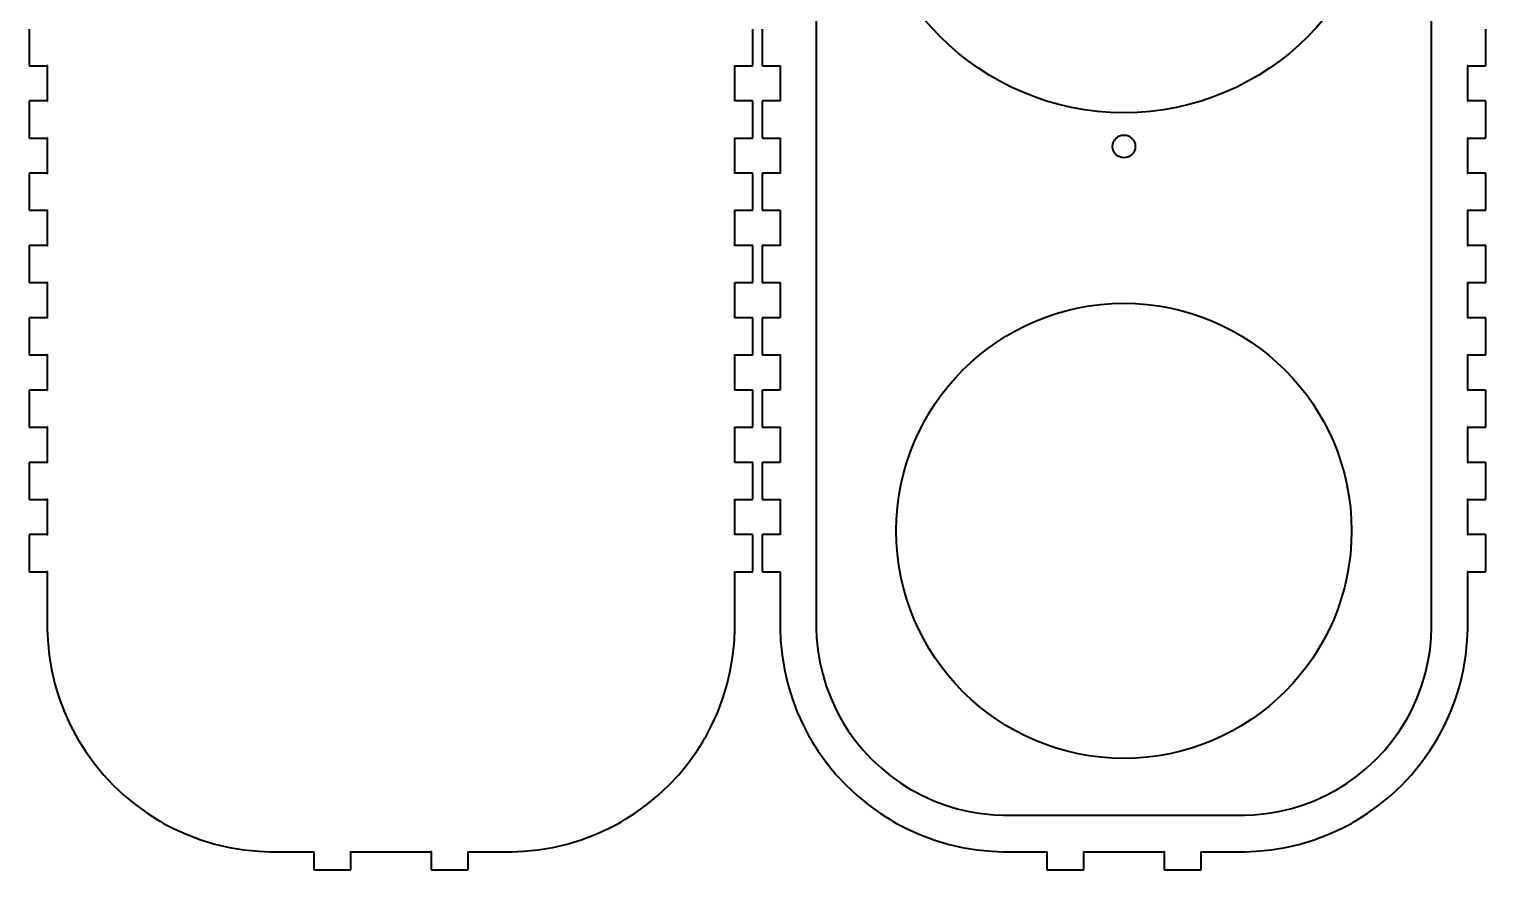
# Model space of a CAD drawing. Header units: millimetres. Extents: x -397 to 397, y -180 to 192.
# Drawn here: x -397 to -74.6, y -180.1 to 6 of the extents above; entities that cross this region are included whole.
import ezdxf

# ---------------------------------------------------------------- set-up
doc = ezdxf.new("R2010")
doc.units = ezdxf.units.MM
doc.layers.add('ModelSketch_Visible', color=7, linetype='Continuous', lineweight=40)

msp = doc.modelspace()

# ---------------------------------------------------------------- linework, layer by layer
at = {"layer": 'ModelSketch_Visible'}
for p, q in [((-222.7992, 66.0998), (-222.7992, -125.9005)), ((-86.6002, -125.9005), (-86.6002, 66.0998)), ((-396.9988, 5.9998), (-396.9988, -1.9992)), ((-236.7992, -1.9992), (-236.7992, 5.9998)), ((-234.7992, 5.9998), (-234.7992, -1.9992)), ((-74.6002, -1.9992), (-74.6002, 5.9998)), ((-396.9988, -1.9992), (-396.9988, -2.0162)), ((-396.9988, -2.0162), (-396.9698, -2.0702)), ((-396.9698, -2.0702), (-396.9175, -2.1002)), ((-396.9175, -2.1002), (-396.8996, -2.1002)), ((-396.8996, -2.1002), (-392.9997, -2.1002)), ((-392.9859, -2.0572), (-392.9997, -2.0892)), ((-392.9997, -2.0892), (-392.9997, -2.1002)), ((-392.9997, -2.1002), (-392.9901, -2.1002)), ((-392.9997, -2.1002), (-392.9997, -9.9002)), ((-392.9901, -2.1002), (-392.9584, -2.0852)), ((-392.9625, -2.0622), (-392.9859, -2.0572)), ((-392.9584, -2.0852), (-392.9625, -2.0622)), ((-240.8362, -2.0622), (-240.8422, -2.0852)), ((-240.8422, -2.0852), (-240.8102, -2.1002)), ((-240.8152, -2.0572), (-240.8362, -2.0622)), ((-240.7992, -2.0892), (-240.8152, -2.0572)), ((-240.8102, -2.1002), (-240.7992, -2.1002)), ((-240.7992, -2.1002), (-240.7992, -2.0892)), ((-240.7992, -2.1002), (-236.8992, -2.1002)), ((-240.7992, -9.9002), (-240.7992, -2.1002)), ((-236.8992, -2.1002), (-236.8832, -2.1002)), ((-236.8832, -2.1002), (-236.8292, -2.0702)), ((-236.8292, -2.0702), (-236.7992, -2.0162)), ((-236.7992, -2.0162), (-236.7992, -1.9992)), ((-234.7992, -1.9992), (-234.7992, -2.0162)), ((-234.7992, -2.0162), (-234.7702, -2.0702)), ((-234.7702, -2.0702), (-234.7172, -2.1002)), ((-234.7172, -2.1002), (-234.6992, -2.1002)), ((-234.6992, -2.1002), (-230.7992, -2.1002)), ((-230.7852, -2.0572), (-230.7992, -2.0892)), ((-230.7992, -2.0892), (-230.7992, -2.1002)), ((-230.7992, -2.1002), (-230.7892, -2.1002)), ((-230.7992, -2.1002), (-230.7992, -9.9002)), ((-230.7892, -2.1002), (-230.7582, -2.0852)), ((-230.7622, -2.0622), (-230.7852, -2.0572)), ((-230.7582, -2.0852), (-230.7622, -2.0622)), ((-78.6372, -2.0622), (-78.6422, -2.0852)), ((-78.6422, -2.0852), (-78.6102, -2.1002)), ((-78.6142, -2.0572), (-78.6372, -2.0622)), ((-78.5992, -2.0892), (-78.6142, -2.0572)), ((-78.6102, -2.1002), (-78.5992, -2.1002)), ((-78.5992, -2.1002), (-78.5992, -2.0892)), ((-78.5992, -2.1002), (-74.6992, -2.1002)), ((-78.5992, -9.9002), (-78.5992, -2.1002)), ((-74.6992, -2.1002), (-74.6822, -2.1002)), ((-74.6822, -2.1002), (-74.6292, -2.0702)), ((-74.6292, -2.0702), (-74.6002, -2.0162)), ((-74.6002, -2.0162), (-74.6002, -1.9992)), ((-396.9698, -9.9292), (-396.9988, -9.9822)), ((-396.9988, -9.9822), (-396.9988, -10.0002)), ((-396.9988, -10.0002), (-396.9988, -18.0002)), ((-396.9175, -9.9002), (-396.9698, -9.9292)), ((-396.8996, -9.9002), (-396.9175, -9.9002)), ((-392.9997, -9.9002), (-396.8996, -9.9002)), ((-392.9997, -9.9002), (-392.9997, -9.9092)), ((-392.9901, -9.9002), (-392.9997, -9.9002)), ((-392.9997, -9.9092), (-392.9859, -9.9412)), ((-392.9584, -9.9132), (-392.9901, -9.9002)), ((-392.9859, -9.9412), (-392.9625, -9.9372)), ((-392.9625, -9.9372), (-392.9584, -9.9132)), ((-240.8102, -9.9002), (-240.8422, -9.9132)), ((-240.8422, -9.9132), (-240.8362, -9.9372)), ((-240.8362, -9.9372), (-240.8152, -9.9412)), ((-240.8152, -9.9412), (-240.7992, -9.9092)), ((-240.7992, -9.9002), (-240.8102, -9.9002)), ((-240.7992, -9.9092), (-240.7992, -9.9002)), ((-236.8992, -9.9002), (-240.7992, -9.9002)), ((-236.8832, -9.9002), (-236.8992, -9.9002)), ((-236.8292, -9.9292), (-236.8832, -9.9002)), ((-236.7992, -9.9822), (-236.8292, -9.9292)), ((-236.7992, -10.0002), (-236.7992, -9.9822)), ((-236.7992, -18.0002), (-236.7992, -10.0002)), ((-234.7702, -9.9292), (-234.7992, -9.9822)), ((-234.7992, -9.9822), (-234.7992, -10.0002)), ((-234.7992, -10.0002), (-234.7992, -18.0002)), ((-234.7172, -9.9002), (-234.7702, -9.9292)), ((-234.6992, -9.9002), (-234.7172, -9.9002)), ((-230.7992, -9.9002), (-234.6992, -9.9002)), ((-230.7992, -9.9002), (-230.7992, -9.9092)), ((-230.7892, -9.9002), (-230.7992, -9.9002)), ((-230.7992, -9.9092), (-230.7852, -9.9412)), ((-230.7582, -9.9132), (-230.7892, -9.9002)), ((-230.7852, -9.9412), (-230.7622, -9.9372)), ((-230.7622, -9.9372), (-230.7582, -9.9132)), ((-78.6102, -9.9002), (-78.6422, -9.9132)), ((-78.6422, -9.9132), (-78.6372, -9.9372)), ((-78.6372, -9.9372), (-78.6142, -9.9412)), ((-78.6142, -9.9412), (-78.5992, -9.9092)), ((-78.5992, -9.9002), (-78.6102, -9.9002)), ((-78.5992, -9.9092), (-78.5992, -9.9002)), ((-74.6992, -9.9002), (-78.5992, -9.9002)), ((-74.6822, -9.9002), (-74.6992, -9.9002)), ((-74.6292, -9.9292), (-74.6822, -9.9002)), ((-74.6002, -9.9822), (-74.6292, -9.9292)), ((-74.6002, -10.0002), (-74.6002, -9.9822)), ((-74.6002, -18.0002), (-74.6002, -10.0002)), ((-396.9988, -18.0002), (-396.9988, -18.0162)), ((-396.9988, -18.0162), (-396.9698, -18.0702)), ((-396.9698, -18.0702), (-396.9175, -18.1002)), ((-396.9175, -18.1002), (-396.8996, -18.1002)), ((-396.8996, -18.1002), (-392.9997, -18.1002)), ((-392.9859, -18.0582), (-392.9997, -18.0892)), ((-392.9997, -18.0892), (-392.9997, -18.1002)), ((-392.9997, -18.1002), (-392.9901, -18.1002)), ((-392.9997, -18.1002), (-392.9997, -25.9002)), ((-392.9901, -18.1002), (-392.9584, -18.0852)), ((-392.9625, -18.0622), (-392.9859, -18.0582)), ((-392.9584, -18.0852), (-392.9625, -18.0622)), ((-240.8362, -18.0622), (-240.8422, -18.0852)), ((-240.8422, -18.0852), (-240.8102, -18.1002)), ((-240.8152, -18.0582), (-240.8362, -18.0622)), ((-240.7992, -18.0892), (-240.8152, -18.0582)), ((-240.8102, -18.1002), (-240.7992, -18.1002)), ((-240.7992, -18.1002), (-240.7992, -18.0892)), ((-240.7992, -18.1002), (-236.8992, -18.1002)), ((-240.7992, -25.9002), (-240.7992, -18.1002)), ((-236.8992, -18.1002), (-236.8832, -18.1002)), ((-236.8832, -18.1002), (-236.8292, -18.0702)), ((-236.8292, -18.0702), (-236.7992, -18.0162)), ((-236.7992, -18.0162), (-236.7992, -18.0002)), ((-234.7992, -18.0002), (-234.7992, -18.0162)), ((-234.7992, -18.0162), (-234.7702, -18.0702)), ((-234.7702, -18.0702), (-234.7172, -18.1002)), ((-234.7172, -18.1002), (-234.6992, -18.1002)), ((-234.6992, -18.1002), (-230.7992, -18.1002)), ((-230.7852, -18.0582), (-230.7992, -18.0892)), ((-230.7992, -18.0892), (-230.7992, -18.1002)), ((-230.7992, -18.1002), (-230.7992, -25.9002)), ((-230.7992, -18.1002), (-230.7892, -18.1002)), ((-230.7892, -18.1002), (-230.7582, -18.0852)), ((-230.7622, -18.0622), (-230.7852, -18.0582)), ((-230.7582, -18.0852), (-230.7622, -18.0622)), ((-78.6372, -18.0622), (-78.6422, -18.0852)), ((-78.6422, -18.0852), (-78.6102, -18.1002)), ((-78.6142, -18.0582), (-78.6372, -18.0622)), ((-78.5992, -18.0892), (-78.6142, -18.0582)), ((-78.6102, -18.1002), (-78.5992, -18.1002)), ((-78.5992, -18.1002), (-78.5992, -18.0892)), ((-78.5992, -25.9002), (-78.5992, -18.1002)), ((-78.5992, -18.1002), (-74.6992, -18.1002)), ((-74.6992, -18.1002), (-74.6822, -18.1002)), ((-74.6822, -18.1002), (-74.6292, -18.0702)), ((-74.6292, -18.0702), (-74.6002, -18.0162)), ((-74.6002, -18.0162), (-74.6002, -18.0002)), ((-396.9698, -25.9292), (-396.9988, -25.9832)), ((-396.9988, -25.9832), (-396.9988, -26.0012)), ((-396.9988, -26.0012), (-396.9988, -34.0002)), ((-396.9175, -25.9002), (-396.9698, -25.9292)), ((-396.8996, -25.9002), (-396.9175, -25.9002)), ((-392.9997, -25.9002), (-396.8996, -25.9002)), ((-392.9997, -25.9002), (-392.9997, -25.9102)), ((-392.9901, -25.9002), (-392.9997, -25.9002)), ((-392.9997, -25.9102), (-392.9859, -25.9412)), ((-392.9584, -25.9142), (-392.9901, -25.9002)), ((-392.9859, -25.9412), (-392.9625, -25.9372)), ((-392.9625, -25.9372), (-392.9584, -25.9142)), ((-240.8102, -25.9002), (-240.8422, -25.9142)), ((-240.8422, -25.9142), (-240.8362, -25.9372)), ((-240.8362, -25.9372), (-240.8152, -25.9412)), ((-240.8152, -25.9412), (-240.7992, -25.9102)), ((-240.7992, -25.9002), (-240.8102, -25.9002)), ((-240.7992, -25.9102), (-240.7992, -25.9002)), ((-236.8992, -25.9002), (-240.7992, -25.9002)), ((-236.8832, -25.9002), (-236.8992, -25.9002)), ((-236.8292, -25.9292), (-236.8832, -25.9002)), ((-236.7992, -25.9832), (-236.8292, -25.9292)), ((-236.7992, -26.0012), (-236.7992, -25.9832)), ((-236.7992, -34.0002), (-236.7992, -26.0012)), ((-234.7702, -25.9292), (-234.7992, -25.9832)), ((-234.7992, -25.9832), (-234.7992, -26.0012)), ((-234.7992, -26.0012), (-234.7992, -34.0002)), ((-234.7172, -25.9002), (-234.7702, -25.9292)), ((-234.6992, -25.9002), (-234.7172, -25.9002)), ((-230.7992, -25.9002), (-234.6992, -25.9002)), ((-230.7892, -25.9002), (-230.7992, -25.9002)), ((-230.7992, -25.9002), (-230.7992, -25.9102)), ((-230.7992, -25.9102), (-230.7852, -25.9412)), ((-230.7582, -25.9142), (-230.7892, -25.9002)), ((-230.7852, -25.9412), (-230.7622, -25.9372)), ((-230.7622, -25.9372), (-230.7582, -25.9142)), ((-78.6102, -25.9002), (-78.6422, -25.9142)), ((-78.6422, -25.9142), (-78.6372, -25.9372)), ((-78.6372, -25.9372), (-78.6142, -25.9412)), ((-78.6142, -25.9412), (-78.5992, -25.9102)), ((-78.5992, -25.9002), (-78.6102, -25.9002)), ((-74.6992, -25.9002), (-78.5992, -25.9002)), ((-78.5992, -25.9102), (-78.5992, -25.9002)), ((-74.6822, -25.9002), (-74.6992, -25.9002)), ((-74.6292, -25.9292), (-74.6822, -25.9002)), ((-74.6002, -25.9832), (-74.6292, -25.9292)), ((-74.6002, -26.0012), (-74.6002, -25.9832)), ((-74.6002, -34.0002), (-74.6002, -26.0012)), ((-396.9988, -34.0002), (-396.9988, -34.0172)), ((-396.9988, -34.0172), (-396.9698, -34.0712)), ((-396.9698, -34.0712), (-396.9175, -34.1012)), ((-396.9175, -34.1012), (-396.8996, -34.1012)), ((-396.8996, -34.1012), (-392.9997, -34.1012)), ((-392.9859, -34.0582), (-392.9997, -34.0902)), ((-392.9997, -34.0902), (-392.9997, -34.1012)), ((-392.9997, -34.1012), (-392.9901, -34.1012)), ((-392.9997, -34.1012), (-392.9997, -41.9002)), ((-392.9901, -34.1012), (-392.9584, -34.0862)), ((-392.9625, -34.0622), (-392.9859, -34.0582)), ((-392.9584, -34.0862), (-392.9625, -34.0622)), ((-240.8362, -34.0622), (-240.8422, -34.0862)), ((-240.8422, -34.0862), (-240.8102, -34.1012)), ((-240.8152, -34.0582), (-240.8362, -34.0622)), ((-240.7992, -34.0902), (-240.8152, -34.0582)), ((-240.8102, -34.1012), (-240.7992, -34.1012)), ((-240.7992, -34.1012), (-240.7992, -34.0902)), ((-240.7992, -34.1012), (-236.8992, -34.1012)), ((-240.7992, -41.9002), (-240.7992, -34.1012)), ((-236.8992, -34.1012), (-236.8832, -34.1012)), ((-236.8832, -34.1012), (-236.8292, -34.0712)), ((-236.8292, -34.0712), (-236.7992, -34.0172)), ((-236.7992, -34.0172), (-236.7992, -34.0002)), ((-234.7992, -34.0002), (-234.7992, -34.0172)), ((-234.7992, -34.0172), (-234.7702, -34.0712)), ((-234.7702, -34.0712), (-234.7172, -34.1012)), ((-234.7172, -34.1012), (-234.6992, -34.1012)), ((-234.6992, -34.1012), (-230.7992, -34.1012)), ((-230.7852, -34.0582), (-230.7992, -34.0902)), ((-230.7992, -34.0902), (-230.7992, -34.1012)), ((-230.7992, -34.1012), (-230.7992, -41.9002)), ((-230.7992, -34.1012), (-230.7892, -34.1012)), ((-230.7892, -34.1012), (-230.7582, -34.0862)), ((-230.7622, -34.0622), (-230.7852, -34.0582)), ((-230.7582, -34.0862), (-230.7622, -34.0622)), ((-78.6372, -34.0622), (-78.6422, -34.0862)), ((-78.6422, -34.0862), (-78.6102, -34.1012)), ((-78.6142, -34.0582), (-78.6372, -34.0622)), ((-78.5992, -34.0902), (-78.6142, -34.0582)), ((-78.6102, -34.1012), (-78.5992, -34.1012)), ((-78.5992, -34.1012), (-78.5992, -34.0902)), ((-78.5992, -41.9002), (-78.5992, -34.1012)), ((-78.5992, -34.1012), (-74.6992, -34.1012)), ((-74.6992, -34.1012), (-74.6822, -34.1012)), ((-74.6822, -34.1012), (-74.6292, -34.0712)), ((-74.6292, -34.0712), (-74.6002, -34.0172)), ((-74.6002, -34.0172), (-74.6002, -34.0002)), ((-396.9175, -41.9002), (-396.9698, -41.9292)), ((-396.8996, -41.9002), (-396.9175, -41.9002)), ((-392.9997, -41.9002), (-396.8996, -41.9002)), ((-392.9997, -41.9002), (-392.9997, -41.9102)), ((-392.9901, -41.9002), (-392.9997, -41.9002)), ((-392.9997, -41.9102), (-392.9859, -41.9422)), ((-392.9584, -41.9142), (-392.9901, -41.9002)), ((-240.8102, -41.9002), (-240.8422, -41.9142)), ((-240.8152, -41.9422), (-240.7992, -41.9102)), ((-240.7992, -41.9002), (-240.8102, -41.9002)), ((-240.7992, -41.9102), (-240.7992, -41.9002)), ((-236.8992, -41.9002), (-240.7992, -41.9002)), ((-236.8832, -41.9002), (-236.8992, -41.9002)), ((-236.8292, -41.9292), (-236.8832, -41.9002)), ((-234.7172, -41.9002), (-234.7702, -41.9292)), ((-234.6992, -41.9002), (-234.7172, -41.9002)), ((-230.7992, -41.9002), (-234.6992, -41.9002)), ((-230.7892, -41.9002), (-230.7992, -41.9002)), ((-230.7992, -41.9002), (-230.7992, -41.9102)), ((-230.7992, -41.9102), (-230.7852, -41.9422)), ((-230.7582, -41.9142), (-230.7892, -41.9002)), ((-78.6102, -41.9002), (-78.6422, -41.9142)), ((-78.6142, -41.9422), (-78.5992, -41.9102)), ((-78.5992, -41.9002), (-78.6102, -41.9002)), ((-74.6992, -41.9002), (-78.5992, -41.9002)), ((-78.5992, -41.9102), (-78.5992, -41.9002)), ((-74.6822, -41.9002), (-74.6992, -41.9002)), ((-74.6292, -41.9292), (-74.6822, -41.9002)), ((-396.9698, -41.9292), (-396.9988, -41.9822)), ((-396.9988, -41.9822), (-396.9988, -42.0002)), ((-396.9988, -42.0002), (-396.9988, -49.9992)), ((-392.9859, -41.9422), (-392.9625, -41.9382)), ((-392.9625, -41.9382), (-392.9584, -41.9142)), ((-240.8422, -41.9142), (-240.8362, -41.9382)), ((-240.8362, -41.9382), (-240.8152, -41.9422)), ((-236.7992, -41.9822), (-236.8292, -41.9292)), ((-236.7992, -42.0002), (-236.7992, -41.9822)), ((-236.7992, -49.9992), (-236.7992, -42.0002)), ((-234.7702, -41.9292), (-234.7992, -41.9822)), ((-234.7992, -41.9822), (-234.7992, -42.0002)), ((-234.7992, -42.0002), (-234.7992, -49.9992)), ((-230.7852, -41.9422), (-230.7622, -41.9382)), ((-230.7622, -41.9382), (-230.7582, -41.9142)), ((-78.6422, -41.9142), (-78.6372, -41.9382)), ((-78.6372, -41.9382), (-78.6142, -41.9422)), ((-74.6002, -41.9822), (-74.6292, -41.9292)), ((-74.6002, -42.0002), (-74.6002, -41.9822)), ((-74.6002, -49.9992), (-74.6002, -42.0002)), ((-396.9988, -49.9992), (-396.9988, -50.0162)), ((-396.9988, -50.0162), (-396.9698, -50.0692)), ((-396.9698, -50.0692), (-396.9175, -50.1002)), ((-396.9175, -50.1002), (-396.8996, -50.1002)), ((-396.8996, -50.1002), (-392.9997, -50.1002)), ((-392.9859, -50.0572), (-392.9997, -50.0892)), ((-392.9997, -50.0892), (-392.9997, -50.1002)), ((-392.9997, -50.1002), (-392.9901, -50.1002)), ((-392.9997, -50.1002), (-392.9997, -57.9002)), ((-392.9901, -50.1002), (-392.9584, -50.0852)), ((-392.9625, -50.0612), (-392.9859, -50.0572)), ((-392.9584, -50.0852), (-392.9625, -50.0612)), ((-240.8362, -50.0612), (-240.8422, -50.0852)), ((-240.8422, -50.0852), (-240.8102, -50.1002)), ((-240.8152, -50.0572), (-240.8362, -50.0612)), ((-240.7992, -50.0892), (-240.8152, -50.0572)), ((-240.8102, -50.1002), (-240.7992, -50.1002)), ((-240.7992, -50.1002), (-240.7992, -50.0892)), ((-240.7992, -57.9002), (-240.7992, -50.1002)), ((-240.7992, -50.1002), (-236.8992, -50.1002)), ((-236.8992, -50.1002), (-236.8832, -50.1002)), ((-236.8832, -50.1002), (-236.8292, -50.0692)), ((-236.8292, -50.0692), (-236.7992, -50.0162)), ((-236.7992, -50.0162), (-236.7992, -49.9992)), ((-234.7992, -49.9992), (-234.7992, -50.0162)), ((-234.7992, -50.0162), (-234.7702, -50.0692)), ((-234.7702, -50.0692), (-234.7172, -50.1002)), ((-234.7172, -50.1002), (-234.6992, -50.1002)), ((-234.6992, -50.1002), (-230.7992, -50.1002)), ((-230.7852, -50.0572), (-230.7992, -50.0892)), ((-230.7992, -50.0892), (-230.7992, -50.1002)), ((-230.7992, -50.1002), (-230.7992, -57.9002)), ((-230.7992, -50.1002), (-230.7892, -50.1002)), ((-230.7892, -50.1002), (-230.7582, -50.0852)), ((-230.7622, -50.0612), (-230.7852, -50.0572)), ((-230.7582, -50.0852), (-230.7622, -50.0612)), ((-78.6372, -50.0612), (-78.6422, -50.0852)), ((-78.6422, -50.0852), (-78.6102, -50.1002)), ((-78.6142, -50.0572), (-78.6372, -50.0612)), ((-78.5992, -50.0892), (-78.6142, -50.0572)), ((-78.6102, -50.1002), (-78.5992, -50.1002)), ((-78.5992, -50.1002), (-78.5992, -50.0892)), ((-78.5992, -57.9002), (-78.5992, -50.1002)), ((-78.5992, -50.1002), (-74.6992, -50.1002)), ((-74.6992, -50.1002), (-74.6822, -50.1002)), ((-74.6822, -50.1002), (-74.6292, -50.0692)), ((-74.6292, -50.0692), (-74.6002, -50.0162)), ((-74.6002, -50.0162), (-74.6002, -49.9992)), ((-396.9698, -57.9292), (-396.9988, -57.9822)), ((-396.9988, -57.9822), (-396.9988, -58.0002)), ((-396.9988, -58.0002), (-396.9988, -66.0002)), ((-396.9175, -57.9002), (-396.9698, -57.9292)), ((-396.8996, -57.9002), (-396.9175, -57.9002)), ((-392.9997, -57.9002), (-396.8996, -57.9002)), ((-392.9997, -57.9002), (-392.9997, -57.9092)), ((-392.9901, -57.9002), (-392.9997, -57.9002)), ((-392.9997, -57.9092), (-392.9859, -57.9412)), ((-392.9584, -57.9132), (-392.9901, -57.9002)), ((-392.9859, -57.9412), (-392.9625, -57.9372)), ((-392.9625, -57.9372), (-392.9584, -57.9132)), ((-240.8102, -57.9002), (-240.8422, -57.9132)), ((-240.8422, -57.9132), (-240.8362, -57.9372)), ((-240.8362, -57.9372), (-240.8152, -57.9412)), ((-240.8152, -57.9412), (-240.7992, -57.9092)), ((-240.7992, -57.9002), (-240.8102, -57.9002)), ((-240.7992, -57.9092), (-240.7992, -57.9002)), ((-236.8992, -57.9002), (-240.7992, -57.9002)), ((-236.8832, -57.9002), (-236.8992, -57.9002)), ((-236.8292, -57.9292), (-236.8832, -57.9002)), ((-236.7992, -57.9822), (-236.8292, -57.9292)), ((-236.7992, -58.0002), (-236.7992, -57.9822)), ((-236.7992, -66.0002), (-236.7992, -58.0002)), ((-234.7702, -57.9292), (-234.7992, -57.9822)), ((-234.7992, -57.9822), (-234.7992, -58.0002)), ((-234.7992, -58.0002), (-234.7992, -66.0002)), ((-234.7172, -57.9002), (-234.7702, -57.9292)), ((-234.6992, -57.9002), (-234.7172, -57.9002)), ((-230.7992, -57.9002), (-234.6992, -57.9002)), ((-230.7892, -57.9002), (-230.7992, -57.9002)), ((-230.7992, -57.9002), (-230.7992, -57.9092)), ((-230.7992, -57.9092), (-230.7852, -57.9412)), ((-230.7582, -57.9132), (-230.7892, -57.9002)), ((-230.7852, -57.9412), (-230.7622, -57.9372)), ((-230.7622, -57.9372), (-230.7582, -57.9132)), ((-78.6102, -57.9002), (-78.6422, -57.9132)), ((-78.6422, -57.9132), (-78.6372, -57.9372)), ((-78.6372, -57.9372), (-78.6142, -57.9412)), ((-78.6142, -57.9412), (-78.5992, -57.9092)), ((-78.5992, -57.9002), (-78.6102, -57.9002)), ((-74.6992, -57.9002), (-78.5992, -57.9002)), ((-78.5992, -57.9092), (-78.5992, -57.9002)), ((-74.6822, -57.9002), (-74.6992, -57.9002)), ((-74.6292, -57.9292), (-74.6822, -57.9002)), ((-74.6002, -57.9822), (-74.6292, -57.9292)), ((-74.6002, -58.0002), (-74.6002, -57.9822)), ((-74.6002, -66.0002), (-74.6002, -58.0002)), ((-396.9988, -66.0002), (-396.9988, -66.0162)), ((-396.9988, -66.0162), (-396.9698, -66.0702)), ((-396.9698, -66.0702), (-396.9175, -66.1002)), ((-396.9175, -66.1002), (-396.8996, -66.1002)), ((-396.8996, -66.1002), (-392.9997, -66.1002)), ((-392.9859, -66.0582), (-392.9997, -66.0892)), ((-392.9997, -66.0892), (-392.9997, -66.1002)), ((-392.9997, -66.1002), (-392.9901, -66.1002)), ((-392.9997, -66.1002), (-392.9997, -73.9002)), ((-392.9901, -66.1002), (-392.9584, -66.0852)), ((-392.9625, -66.0612), (-392.9859, -66.0582)), ((-392.9584, -66.0852), (-392.9625, -66.0612)), ((-240.8362, -66.0612), (-240.8422, -66.0852)), ((-240.8422, -66.0852), (-240.8102, -66.1002)), ((-240.8152, -66.0582), (-240.8362, -66.0612)), ((-240.7992, -66.0892), (-240.8152, -66.0582)), ((-240.8102, -66.1002), (-240.7992, -66.1002)), ((-240.7992, -66.1002), (-240.7992, -66.0892)), ((-240.7992, -66.1002), (-236.8992, -66.1002)), ((-240.7992, -73.9002), (-240.7992, -66.1002)), ((-236.8992, -66.1002), (-236.8832, -66.1002)), ((-236.8832, -66.1002), (-236.8292, -66.0702)), ((-236.8292, -66.0702), (-236.7992, -66.0162)), ((-236.7992, -66.0162), (-236.7992, -66.0002)), ((-234.7992, -66.0002), (-234.7992, -66.0162)), ((-234.7992, -66.0162), (-234.7702, -66.0702)), ((-234.7702, -66.0702), (-234.7172, -66.1002)), ((-234.7172, -66.1002), (-234.6992, -66.1002)), ((-234.6992, -66.1002), (-230.7992, -66.1002)), ((-230.7852, -66.0582), (-230.7992, -66.0892)), ((-230.7992, -66.0892), (-230.7992, -66.1002)), ((-230.7992, -66.1002), (-230.7992, -73.9002)), ((-230.7992, -66.1002), (-230.7892, -66.1002)), ((-230.7892, -66.1002), (-230.7582, -66.0852)), ((-230.7622, -66.0612), (-230.7852, -66.0582)), ((-230.7582, -66.0852), (-230.7622, -66.0612)), ((-78.6372, -66.0612), (-78.6422, -66.0852)), ((-78.6422, -66.0852), (-78.6102, -66.1002)), ((-78.6142, -66.0582), (-78.6372, -66.0612)), ((-78.5992, -66.0892), (-78.6142, -66.0582)), ((-78.6102, -66.1002), (-78.5992, -66.1002)), ((-78.5992, -66.1002), (-78.5992, -66.0892)), ((-78.5992, -73.9002), (-78.5992, -66.1002)), ((-78.5992, -66.1002), (-74.6992, -66.1002)), ((-74.6992, -66.1002), (-74.6822, -66.1002)), ((-74.6822, -66.1002), (-74.6292, -66.0702)), ((-74.6292, -66.0702), (-74.6002, -66.0162)), ((-74.6002, -66.0162), (-74.6002, -66.0002)), ((-396.9698, -73.9292), (-396.9988, -73.9832)), ((-396.9988, -73.9832), (-396.9988, -74.0002)), ((-396.9988, -74.0002), (-396.9988, -82.0002)), ((-396.9175, -73.9002), (-396.9698, -73.9292)), ((-396.8996, -73.9002), (-396.9175, -73.9002)), ((-392.9997, -73.9002), (-396.8996, -73.9002)), ((-392.9997, -73.9002), (-392.9997, -73.9102)), ((-392.9901, -73.9002), (-392.9997, -73.9002)), ((-392.9997, -73.9102), (-392.9859, -73.9412)), ((-392.9584, -73.9142), (-392.9901, -73.9002)), ((-392.9859, -73.9412), (-392.9625, -73.9372)), ((-392.9625, -73.9372), (-392.9584, -73.9142)), ((-240.8102, -73.9002), (-240.8422, -73.9142)), ((-240.8422, -73.9142), (-240.8362, -73.9372)), ((-240.8362, -73.9372), (-240.8152, -73.9412)), ((-240.8152, -73.9412), (-240.7992, -73.9102)), ((-240.7992, -73.9002), (-240.8102, -73.9002)), ((-240.7992, -73.9102), (-240.7992, -73.9002)), ((-236.8992, -73.9002), (-240.7992, -73.9002)), ((-236.8832, -73.9002), (-236.8992, -73.9002)), ((-236.8292, -73.9292), (-236.8832, -73.9002)), ((-236.7992, -73.9832), (-236.8292, -73.9292)), ((-236.7992, -74.0002), (-236.7992, -73.9832)), ((-236.7992, -82.0002), (-236.7992, -74.0002)), ((-234.7702, -73.9292), (-234.7992, -73.9832)), ((-234.7992, -73.9832), (-234.7992, -74.0002)), ((-234.7992, -74.0002), (-234.7992, -82.0002)), ((-234.7172, -73.9002), (-234.7702, -73.9292)), ((-234.6992, -73.9002), (-234.7172, -73.9002)), ((-230.7992, -73.9002), (-234.6992, -73.9002)), ((-230.7892, -73.9002), (-230.7992, -73.9002)), ((-230.7992, -73.9002), (-230.7992, -73.9102)), ((-230.7992, -73.9102), (-230.7852, -73.9412)), ((-230.7582, -73.9142), (-230.7892, -73.9002)), ((-230.7852, -73.9412), (-230.7622, -73.9372)), ((-230.7622, -73.9372), (-230.7582, -73.9142)), ((-78.6102, -73.9002), (-78.6422, -73.9142)), ((-78.6422, -73.9142), (-78.6372, -73.9372)), ((-78.6372, -73.9372), (-78.6142, -73.9412)), ((-78.6142, -73.9412), (-78.5992, -73.9102)), ((-78.5992, -73.9002), (-78.6102, -73.9002)), ((-74.6992, -73.9002), (-78.5992, -73.9002)), ((-78.5992, -73.9102), (-78.5992, -73.9002)), ((-74.6822, -73.9002), (-74.6992, -73.9002)), ((-74.6292, -73.9292), (-74.6822, -73.9002)), ((-74.6002, -73.9832), (-74.6292, -73.9292)), ((-74.6002, -74.0002), (-74.6002, -73.9832)), ((-74.6002, -82.0002), (-74.6002, -74.0002)), ((-396.9988, -82.0002), (-396.9988, -82.0172)), ((-396.9988, -82.0172), (-396.9698, -82.0702)), ((-396.9698, -82.0702), (-396.9175, -82.1002)), ((-396.9175, -82.1002), (-396.8996, -82.1002)), ((-396.8996, -82.1002), (-392.9997, -82.1002)), ((-392.9859, -82.0582), (-392.9997, -82.0902)), ((-392.9997, -82.0902), (-392.9997, -82.1002)), ((-392.9997, -82.1002), (-392.9901, -82.1002)), ((-392.9997, -82.1002), (-392.9997, -89.9002)), ((-392.9901, -82.1002), (-392.9584, -82.0852)), ((-392.9625, -82.0622), (-392.9859, -82.0582)), ((-392.9584, -82.0852), (-392.9625, -82.0622)), ((-240.8362, -82.0622), (-240.8422, -82.0852)), ((-240.8422, -82.0852), (-240.8102, -82.1002)), ((-240.8152, -82.0582), (-240.8362, -82.0622)), ((-240.7992, -82.0902), (-240.8152, -82.0582)), ((-240.8102, -82.1002), (-240.7992, -82.1002)), ((-240.7992, -82.1002), (-240.7992, -82.0902)), ((-240.7992, -82.1002), (-236.8992, -82.1002)), ((-240.7992, -89.9002), (-240.7992, -82.1002)), ((-236.8992, -82.1002), (-236.8832, -82.1002)), ((-236.8832, -82.1002), (-236.8292, -82.0702)), ((-236.8292, -82.0702), (-236.7992, -82.0172)), ((-236.7992, -82.0172), (-236.7992, -82.0002)), ((-234.7992, -82.0002), (-234.7992, -82.0172)), ((-234.7992, -82.0172), (-234.7702, -82.0702)), ((-234.7702, -82.0702), (-234.7172, -82.1002)), ((-234.7172, -82.1002), (-234.6992, -82.1002)), ((-234.6992, -82.1002), (-230.7992, -82.1002)), ((-230.7852, -82.0582), (-230.7992, -82.0902)), ((-230.7992, -82.0902), (-230.7992, -82.1002)), ((-230.7992, -82.1002), (-230.7992, -89.9002)), ((-230.7992, -82.1002), (-230.7892, -82.1002)), ((-230.7892, -82.1002), (-230.7582, -82.0852)), ((-230.7622, -82.0622), (-230.7852, -82.0582)), ((-230.7582, -82.0852), (-230.7622, -82.0622)), ((-78.6372, -82.0622), (-78.6422, -82.0852)), ((-78.6422, -82.0852), (-78.6102, -82.1002)), ((-78.6142, -82.0582), (-78.6372, -82.0622)), ((-78.5992, -82.0902), (-78.6142, -82.0582)), ((-78.6102, -82.1002), (-78.5992, -82.1002)), ((-78.5992, -82.1002), (-78.5992, -82.0902)), ((-78.5992, -82.1002), (-74.6992, -82.1002)), ((-78.5992, -89.9002), (-78.5992, -82.1002)), ((-74.6992, -82.1002), (-74.6822, -82.1002)), ((-74.6822, -82.1002), (-74.6292, -82.0702)), ((-74.6292, -82.0702), (-74.6002, -82.0172)), ((-74.6002, -82.0172), (-74.6002, -82.0002)), ((-396.9698, -89.9292), (-396.9988, -89.9822)), ((-396.9988, -89.9822), (-396.9988, -90.0002)), ((-396.9988, -90.0002), (-396.9988, -98.0012)), ((-396.9175, -89.9002), (-396.9698, -89.9292)), ((-396.8996, -89.9002), (-396.9175, -89.9002)), ((-392.9997, -89.9002), (-396.8996, -89.9002)), ((-392.9997, -89.9002), (-392.9997, -89.9102)), ((-392.9901, -89.9002), (-392.9997, -89.9002)), ((-392.9997, -89.9102), (-392.9859, -89.9422)), ((-392.9584, -89.9142), (-392.9901, -89.9002)), ((-392.9859, -89.9422), (-392.9625, -89.9372)), ((-392.9625, -89.9372), (-392.9584, -89.9142)), ((-240.8102, -89.9002), (-240.8422, -89.9142)), ((-240.8422, -89.9142), (-240.8362, -89.9372)), ((-240.8362, -89.9372), (-240.8152, -89.9422)), ((-240.8152, -89.9422), (-240.7992, -89.9102)), ((-240.7992, -89.9002), (-240.8102, -89.9002)), ((-240.7992, -89.9102), (-240.7992, -89.9002)), ((-236.8992, -89.9002), (-240.7992, -89.9002)), ((-236.8832, -89.9002), (-236.8992, -89.9002)), ((-236.8292, -89.9292), (-236.8832, -89.9002)), ((-236.7992, -89.9822), (-236.8292, -89.9292)), ((-236.7992, -90.0002), (-236.7992, -89.9822)), ((-236.7992, -98.0012), (-236.7992, -90.0002)), ((-234.7702, -89.9292), (-234.7992, -89.9822)), ((-234.7992, -89.9822), (-234.7992, -90.0002)), ((-234.7992, -90.0002), (-234.7992, -98.0012)), ((-234.7172, -89.9002), (-234.7702, -89.9292)), ((-234.6992, -89.9002), (-234.7172, -89.9002)), ((-230.7992, -89.9002), (-234.6992, -89.9002)), ((-230.7892, -89.9002), (-230.7992, -89.9002)), ((-230.7992, -89.9002), (-230.7992, -89.9102)), ((-230.7992, -89.9102), (-230.7852, -89.9422)), ((-230.7582, -89.9142), (-230.7892, -89.9002)), ((-230.7852, -89.9422), (-230.7622, -89.9372)), ((-230.7622, -89.9372), (-230.7582, -89.9142)), ((-78.6102, -89.9002), (-78.6422, -89.9142)), ((-78.6422, -89.9142), (-78.6372, -89.9372)), ((-78.6372, -89.9372), (-78.6142, -89.9422)), ((-78.6142, -89.9422), (-78.5992, -89.9102)), ((-78.5992, -89.9002), (-78.6102, -89.9002)), ((-78.5992, -89.9102), (-78.5992, -89.9002)), ((-74.6992, -89.9002), (-78.5992, -89.9002)), ((-74.6822, -89.9002), (-74.6992, -89.9002)), ((-74.6292, -89.9292), (-74.6822, -89.9002)), ((-74.6002, -89.9822), (-74.6292, -89.9292)), ((-74.6002, -90.0002), (-74.6002, -89.9822)), ((-74.6002, -98.0012), (-74.6002, -90.0002)), ((-396.9988, -98.0012), (-396.9988, -98.0172)), ((-396.9988, -98.0172), (-396.9698, -98.0712)), ((-396.9698, -98.0712), (-396.9175, -98.1002)), ((-396.9175, -98.1002), (-396.8996, -98.1002)), ((-396.8996, -98.1002), (-392.9997, -98.1002)), ((-392.9859, -98.0572), (-392.9997, -98.0892)), ((-392.9997, -98.0892), (-392.9997, -98.1002)), ((-392.9997, -98.1002), (-392.9901, -98.1002)), ((-392.9997, -98.1002), (-392.9997, -105.8994)), ((-392.9901, -98.1002), (-392.9584, -98.0852)), ((-392.9625, -98.0622), (-392.9859, -98.0572)), ((-392.9584, -98.0852), (-392.9625, -98.0622)), ((-240.8362, -98.0622), (-240.8422, -98.0852)), ((-240.8422, -98.0852), (-240.8102, -98.1002)), ((-240.8152, -98.0572), (-240.8362, -98.0622)), ((-240.7992, -98.0892), (-240.8152, -98.0572)), ((-240.8102, -98.1002), (-240.7992, -98.1002)), ((-240.7992, -98.1002), (-240.7992, -98.0892)), ((-240.7992, -105.8994), (-240.7992, -98.1002)), ((-240.7992, -98.1002), (-236.8992, -98.1002)), ((-236.8992, -98.1002), (-236.8832, -98.1002)), ((-236.8832, -98.1002), (-236.8292, -98.0712)), ((-236.8292, -98.0712), (-236.7992, -98.0172)), ((-236.7992, -98.0172), (-236.7992, -98.0012)), ((-234.7992, -98.0012), (-234.7992, -98.0172)), ((-234.7992, -98.0172), (-234.7702, -98.0712)), ((-234.7702, -98.0712), (-234.7172, -98.1002)), ((-234.7172, -98.1002), (-234.6992, -98.1002)), ((-234.6992, -98.1002), (-230.7992, -98.1002)), ((-230.7852, -98.0572), (-230.7992, -98.0892)), ((-230.7992, -98.0892), (-230.7992, -98.1002)), ((-230.7992, -98.1002), (-230.7992, -105.8994)), ((-230.7992, -98.1002), (-230.7892, -98.1002)), ((-230.7892, -98.1002), (-230.7582, -98.0852)), ((-230.7622, -98.0622), (-230.7852, -98.0572)), ((-230.7582, -98.0852), (-230.7622, -98.0622)), ((-78.6372, -98.0622), (-78.6422, -98.0852)), ((-78.6422, -98.0852), (-78.6102, -98.1002)), ((-78.6142, -98.0572), (-78.6372, -98.0622)), ((-78.5992, -98.0892), (-78.6142, -98.0572)), ((-78.6102, -98.1002), (-78.5992, -98.1002)), ((-78.5992, -98.1002), (-78.5992, -98.0892)), ((-78.5992, -98.1002), (-74.6992, -98.1002)), ((-78.5992, -105.8994), (-78.5992, -98.1002)), ((-74.6992, -98.1002), (-74.6822, -98.1002)), ((-74.6822, -98.1002), (-74.6292, -98.0712)), ((-74.6292, -98.0712), (-74.6002, -98.0172)), ((-74.6002, -98.0172), (-74.6002, -98.0012)), ((-396.9698, -105.9284), (-396.9988, -105.9823)), ((-396.9988, -105.9823), (-396.9988, -106)), ((-396.9988, -106), (-396.9988, -113.9996)), ((-396.9175, -105.8994), (-396.9698, -105.9284)), ((-396.8996, -105.8994), (-396.9175, -105.8994)), ((-392.9997, -105.8994), (-396.8996, -105.8994)), ((-392.9997, -105.8994), (-392.9997, -105.9093)), ((-392.9901, -105.8994), (-392.9997, -105.8994)), ((-392.9997, -105.9093), (-392.9859, -105.9407)), ((-392.9584, -105.9132), (-392.9901, -105.8994)), ((-392.9859, -105.9407), (-392.9625, -105.9368)), ((-392.9625, -105.9368), (-392.9584, -105.9132)), ((-240.8102, -105.8994), (-240.8422, -105.9132)), ((-240.8422, -105.9132), (-240.8362, -105.9368)), ((-240.8362, -105.9368), (-240.8152, -105.9407)), ((-240.8152, -105.9407), (-240.7992, -105.9093)), ((-240.7992, -105.8994), (-240.8102, -105.8994)), ((-236.8992, -105.8994), (-240.7992, -105.8994)), ((-240.7992, -105.9093), (-240.7992, -105.8994)), ((-236.8832, -105.8994), (-236.8992, -105.8994)), ((-236.8292, -105.9284), (-236.8832, -105.8994)), ((-236.7992, -105.9823), (-236.8292, -105.9284)), ((-236.7992, -106), (-236.7992, -105.9823)), ((-236.7992, -113.9996), (-236.7992, -106)), ((-234.7702, -105.9284), (-234.7992, -105.9823)), ((-234.7992, -105.9823), (-234.7992, -106)), ((-234.7992, -106), (-234.7992, -113.9996)), ((-234.7172, -105.8994), (-234.7702, -105.9284)), ((-234.6992, -105.8994), (-234.7172, -105.8994)), ((-230.7992, -105.8994), (-234.6992, -105.8994)), ((-230.7892, -105.8994), (-230.7992, -105.8994)), ((-230.7992, -105.8994), (-230.7992, -105.9093)), ((-230.7992, -105.9093), (-230.7852, -105.9407)), ((-230.7582, -105.9132), (-230.7892, -105.8994)), ((-230.7852, -105.9407), (-230.7622, -105.9368)), ((-230.7622, -105.9368), (-230.7582, -105.9132)), ((-78.6102, -105.8994), (-78.6422, -105.9132)), ((-78.6422, -105.9132), (-78.6372, -105.9368)), ((-78.6372, -105.9368), (-78.6142, -105.9407)), ((-78.6142, -105.9407), (-78.5992, -105.9093)), ((-78.5992, -105.8994), (-78.6102, -105.8994)), ((-78.5992, -105.9093), (-78.5992, -105.8994)), ((-74.6992, -105.8994), (-78.5992, -105.8994)), ((-74.6822, -105.8994), (-74.6992, -105.8994)), ((-74.6292, -105.9284), (-74.6822, -105.8994)), ((-74.6002, -105.9823), (-74.6292, -105.9284)), ((-74.6002, -106), (-74.6002, -105.9823)), ((-74.6002, -113.9996), (-74.6002, -106)), ((-396.9988, -113.9996), (-396.9988, -114.0162)), ((-396.9988, -114.0162), (-396.9698, -114.0698)), ((-396.9698, -114.0698), (-396.9175, -114.1001)), ((-396.9175, -114.1001), (-396.8996, -114.1001)), ((-396.8996, -114.1001), (-392.9997, -114.1001)), ((-392.9859, -114.0574), (-392.9997, -114.0892)), ((-392.9997, -114.0892), (-392.9997, -114.1001)), ((-392.9997, -114.1001), (-392.9901, -114.1001)), ((-392.9997, -114.1001), (-392.9997, -126.0011)), ((-392.9901, -114.1001), (-392.9584, -114.0849)), ((-392.9625, -114.0617), (-392.9859, -114.0574)), ((-392.9584, -114.0849), (-392.9625, -114.0617)), ((-240.8362, -114.0617), (-240.8422, -114.0849)), ((-240.8422, -114.0849), (-240.8102, -114.1001)), ((-240.8152, -114.0574), (-240.8362, -114.0617)), ((-240.7992, -114.0892), (-240.8152, -114.0574)), ((-240.8102, -114.1001), (-240.7992, -114.1001)), ((-240.7992, -114.1001), (-240.7992, -114.0892)), ((-240.7992, -126.0011), (-240.7992, -114.1001)), ((-240.7992, -114.1001), (-236.8992, -114.1001)), ((-236.8992, -114.1001), (-236.8832, -114.1001)), ((-236.8832, -114.1001), (-236.8292, -114.0698)), ((-236.8292, -114.0698), (-236.7992, -114.0162)), ((-236.7992, -114.0162), (-236.7992, -113.9996)), ((-234.7992, -113.9996), (-234.7992, -114.0162)), ((-234.7992, -114.0162), (-234.7702, -114.0698)), ((-234.7702, -114.0698), (-234.7172, -114.1001)), ((-234.7172, -114.1001), (-234.6992, -114.1001)), ((-234.6992, -114.1001), (-230.7992, -114.1001)), ((-230.7852, -114.0574), (-230.7992, -114.0892)), ((-230.7992, -114.0892), (-230.7992, -114.1001)), ((-230.7992, -114.1001), (-230.7992, -126.0011)), ((-230.7992, -114.1001), (-230.7892, -114.1001)), ((-230.7892, -114.1001), (-230.7582, -114.0849)), ((-230.7622, -114.0617), (-230.7852, -114.0574)), ((-230.7582, -114.0849), (-230.7622, -114.0617)), ((-78.6372, -114.0617), (-78.6422, -114.0849)), ((-78.6422, -114.0849), (-78.6102, -114.1001)), ((-78.6142, -114.0574), (-78.6372, -114.0617)), ((-78.5992, -114.0892), (-78.6142, -114.0574)), ((-78.6102, -114.1001), (-78.5992, -114.1001)), ((-78.5992, -114.1001), (-78.5992, -114.0892)), ((-78.5992, -126.0011), (-78.5992, -114.1001)), ((-78.5992, -114.1001), (-74.6992, -114.1001)), ((-74.6992, -114.1001), (-74.6822, -114.1001)), ((-74.6822, -114.1001), (-74.6292, -114.0698)), ((-74.6292, -114.0698), (-74.6002, -114.0162)), ((-74.6002, -114.0162), (-74.6002, -113.9996)), ((-392.9997, -126.0011), (-392.9997, -126.8223)), ((-392.9997, -126.8223), (-392.8922, -129.289)), ((-240.9082, -129.289), (-240.7992, -126.8223)), ((-240.7992, -126.8223), (-240.7992, -126.0011)), ((-230.7992, -126.0011), (-230.7992, -126.8223)), ((-230.7992, -126.8223), (-230.6912, -129.289)), ((-222.7992, -125.9005), (-222.7992, -126.5909)), ((-222.7992, -126.5909), (-222.7102, -128.6635)), ((-222.7102, -128.6635), (-222.4382, -131.407)), ((-86.9622, -131.407), (-86.6912, -128.6635)), ((-86.6912, -128.6635), (-86.6002, -126.5909)), ((-86.6002, -126.5909), (-86.6002, -125.9005)), ((-78.7082, -129.289), (-78.5992, -126.8223)), ((-78.5992, -126.8223), (-78.5992, -126.0011)), ((-392.8922, -129.289), (-392.5698, -132.5536)), ((-241.2302, -132.5536), (-240.9082, -129.289)), ((-230.6912, -129.289), (-230.3692, -132.5536)), ((-222.4382, -131.407), (-221.9892, -134.1202)), ((-87.4102, -134.1202), (-86.9622, -131.407)), ((-79.0302, -132.5536), (-78.7082, -129.289)), ((-392.5698, -132.5536), (-392.0364, -135.7822)), ((-241.7642, -135.7822), (-241.2302, -132.5536)), ((-230.3692, -132.5536), (-229.8362, -135.7822)), ((-221.9892, -134.1202), (-221.3652, -136.7964)), ((-88.0342, -136.7964), (-87.4102, -134.1202)), ((-79.5632, -135.7822), (-79.0302, -132.5536)), ((-392.0364, -135.7822), (-391.2937, -138.9671)), ((-242.5072, -138.9671), (-241.7642, -135.7822)), ((-229.8362, -135.7822), (-229.0932, -138.9671)), ((-221.3652, -136.7964), (-220.5682, -139.4257)), ((-88.8322, -139.4257), (-88.0342, -136.7964)), ((-80.3062, -138.9671), (-79.5632, -135.7822)), ((-391.2937, -138.9671), (-390.3442, -142.0951)), ((-243.4562, -142.0951), (-242.5072, -138.9671)), ((-229.0932, -138.9671), (-228.1432, -142.0951)), ((-220.5682, -139.4257), (-219.6002, -141.9999)), ((-89.8002, -141.9999), (-88.8322, -139.4257)), ((-81.2562, -142.0951), (-80.3062, -138.9671)), ((-390.3442, -142.0951), (-389.1922, -145.1583)), ((-244.6082, -145.1583), (-243.4562, -142.0951)), ((-228.1432, -142.0951), (-226.9912, -145.1583)), ((-219.6002, -141.9999), (-218.4632, -144.5106)), ((-218.4632, -144.5106), (-217.5052, -146.3503)), ((-91.8952, -146.3518), (-90.9382, -144.5106)), ((-90.9382, -144.5106), (-89.8002, -141.9999)), ((-82.4072, -145.1583), (-81.2562, -142.0951)), ((-389.1922, -145.1583), (-387.839, -148.1474)), ((-387.839, -148.1474), (-386.6993, -150.3371)), ((-247.1002, -150.3371), (-245.9602, -148.1474)), ((-245.9602, -148.1474), (-244.6082, -145.1583)), ((-226.9912, -145.1583), (-225.6382, -148.1474)), ((-225.6382, -148.1474), (-224.4992, -150.3371)), ((-217.5052, -146.3503), (-217.1592, -146.9501)), ((-217.1592, -146.9501), (-216.8152, -147.548)), ((-216.8152, -147.548), (-215.6982, -149.2967)), ((-93.7012, -149.2967), (-92.5862, -147.548)), ((-92.5862, -147.548), (-92.2402, -146.9501)), ((-92.2402, -146.9501), (-91.8952, -146.3518)), ((-84.9012, -150.3371), (-83.7612, -148.1474)), ((-83.7612, -148.1474), (-82.4072, -145.1583)), ((-386.6993, -150.3371), (-386.2873, -151.0497)), ((-386.2873, -151.0497), (-385.8766, -151.7606)), ((-247.9222, -151.7606), (-247.5102, -151.0497)), ((-247.5102, -151.0497), (-247.1002, -150.3371)), ((-224.4992, -150.3371), (-224.0872, -151.0497)), ((-224.0872, -151.0497), (-223.6762, -151.7606)), ((-215.6982, -149.2967), (-214.0932, -151.5372)), ((-95.3072, -151.5372), (-93.7012, -149.2967)), ((-85.7232, -151.7606), (-85.3112, -151.0497)), ((-85.3112, -151.0497), (-84.9012, -150.3371)), ((-385.8766, -151.7606), (-384.5496, -153.843)), ((-384.5496, -153.843), (-382.6382, -156.5093)), ((-251.1612, -156.5093), (-249.2492, -153.843)), ((-249.2492, -153.843), (-247.9222, -151.7606)), ((-223.6762, -151.7606), (-222.3492, -153.843)), ((-222.3492, -153.843), (-220.4372, -156.5093)), ((-214.0932, -151.5372), (-212.3472, -153.6624)), ((-212.3472, -153.6624), (-210.4692, -155.6686)), ((-98.9302, -155.6686), (-97.0522, -153.6624)), ((-97.0522, -153.6624), (-95.3072, -151.5372)), ((-88.9622, -156.5093), (-87.0502, -153.843)), ((-87.0502, -153.843), (-85.7232, -151.7606)), ((-382.6382, -156.5093), (-380.5615, -159.0394)), ((-253.2382, -159.0394), (-251.1612, -156.5093)), ((-220.4372, -156.5093), (-218.3612, -159.0394)), ((-210.4692, -155.6686), (-208.4642, -157.5472)), ((-208.4642, -157.5472), (-206.3372, -159.2916)), ((-103.0622, -159.2916), (-100.9372, -157.5472)), ((-100.9372, -157.5472), (-98.9302, -155.6686)), ((-91.0382, -159.0394), (-88.9622, -156.5093)), ((-380.5615, -159.0394), (-378.3264, -161.4263)), ((-255.4732, -161.4263), (-253.2382, -159.0394)), ((-218.3612, -159.0394), (-216.1252, -161.4263)), ((-206.3372, -159.2916), (-204.0982, -160.8986)), ((-204.0982, -160.8986), (-202.3482, -162.0133)), ((-107.0512, -162.0133), (-105.3022, -160.8986)), ((-105.3022, -160.8986), (-103.0622, -159.2916)), ((-93.2732, -161.4263), (-91.0382, -159.0394)), ((-378.3264, -161.4263), (-375.9396, -163.6615)), ((-375.9396, -163.6615), (-373.4095, -165.738)), ((-260.3892, -165.738), (-257.8592, -163.6615)), ((-257.8592, -163.6615), (-255.4732, -161.4263)), ((-216.1252, -161.4263), (-213.7392, -163.6615)), ((-213.7392, -163.6615), (-211.2102, -165.738)), ((-202.3482, -162.0133), (-201.7482, -162.3591)), ((-201.7482, -162.3591), (-201.1522, -162.7037)), ((-201.1522, -162.7037), (-199.3112, -163.6615)), ((-199.3112, -163.6615), (-196.8002, -164.7996)), ((-112.5992, -164.7996), (-110.0882, -163.6615)), ((-110.0882, -163.6615), (-108.2472, -162.7037)), ((-108.2472, -162.7037), (-107.6492, -162.3591)), ((-107.6492, -162.3591), (-107.0512, -162.0133)), ((-98.1892, -165.738), (-95.6602, -163.6615)), ((-95.6602, -163.6615), (-93.2732, -161.4263)), ((-373.4095, -165.738), (-370.7442, -167.6494)), ((-263.0562, -167.6494), (-260.3892, -165.738)), ((-211.2102, -165.738), (-208.5432, -167.6494)), ((-196.8002, -164.7996), (-194.2262, -165.7669)), ((-194.2262, -165.7669), (-191.5962, -166.5649)), ((-191.5962, -166.5649), (-188.9202, -167.1892)), ((-188.9202, -167.1892), (-186.2072, -167.6384)), ((-186.2072, -167.6384), (-183.4632, -167.9099)), ((-125.9362, -167.9099), (-123.1942, -167.6384)), ((-123.1942, -167.6384), (-120.4802, -167.1892)), ((-120.4802, -167.1892), (-117.8042, -166.5649)), ((-117.8042, -166.5649), (-115.1752, -165.7669)), ((-115.1752, -165.7669), (-112.5992, -164.7996)), ((-100.8552, -167.6494), (-98.1892, -165.738)), ((-370.7442, -167.6494), (-368.6621, -168.9765)), ((-368.6621, -168.9765), (-367.9499, -169.3885)), ((-367.9499, -169.3885), (-367.2387, -169.7992)), ((-367.2387, -169.7992), (-365.0476, -170.9388)), ((-268.7532, -170.9388), (-266.5622, -169.7992)), ((-266.5622, -169.7992), (-265.8492, -169.3885)), ((-265.8492, -169.3885), (-265.1382, -168.9765)), ((-265.1382, -168.9765), (-263.0562, -167.6494)), ((-208.5432, -167.6494), (-206.4612, -168.9765)), ((-206.4612, -168.9765), (-205.7492, -169.3885)), ((-205.7492, -169.3885), (-205.0382, -169.7992)), ((-205.0382, -169.7992), (-202.8472, -170.9388)), ((-183.4632, -167.9099), (-181.3912, -168.0008)), ((-181.3912, -168.0008), (-180.6992, -168.0008)), ((-180.6992, -168.0008), (-128.6992, -168.0008)), ((-128.6992, -168.0008), (-128.0082, -168.0008)), ((-128.0082, -168.0008), (-125.9362, -167.9099)), ((-106.5522, -170.9388), (-104.3612, -169.7992)), ((-104.3612, -169.7992), (-103.6492, -169.3885)), ((-103.6492, -169.3885), (-102.9382, -168.9765)), ((-102.9382, -168.9765), (-100.8552, -167.6494)), ((-365.0476, -170.9388), (-362.0599, -172.292)), ((-362.0599, -172.292), (-358.9953, -173.4441)), ((-358.9953, -173.4441), (-355.8672, -174.3922)), ((-277.9332, -174.3922), (-274.8042, -173.4441)), ((-274.8042, -173.4441), (-271.7402, -172.292)), ((-271.7402, -172.292), (-268.7532, -170.9388)), ((-202.8472, -170.9388), (-199.8592, -172.292)), ((-199.8592, -172.292), (-196.7962, -173.4441)), ((-196.7962, -173.4441), (-193.6662, -174.3922)), ((-115.7332, -174.3922), (-112.6032, -173.4441)), ((-112.6032, -173.4441), (-109.5402, -172.292)), ((-109.5402, -172.292), (-106.5522, -170.9388)), ((-355.8672, -174.3922), (-352.6824, -175.1349)), ((-352.6824, -175.1349), (-349.4537, -175.6682)), ((-349.4537, -175.6682), (-346.1891, -175.9907)), ((-346.1891, -175.9907), (-343.7225, -176.0996)), ((-343.7225, -176.0996), (-342.8998, -176.0996)), ((-342.8998, -176.0996), (-333.9989, -176.0996)), ((-333.9851, -176.0568), (-333.9989, -176.0885)), ((-333.9989, -176.0885), (-333.9989, -176.0996)), ((-333.9989, -176.0996), (-333.9894, -176.0996)), ((-333.9989, -176.0996), (-333.9989, -179.9994)), ((-333.9894, -176.0996), (-333.9576, -176.0844)), ((-333.9619, -176.0624), (-333.9851, -176.0568)), ((-333.9576, -176.0844), (-333.9619, -176.0624)), ((-325.837, -176.0624), (-325.8423, -176.0844)), ((-325.8423, -176.0844), (-325.8106, -176.0996)), ((-325.8148, -176.0568), (-325.837, -176.0624)), ((-325.7996, -176.0885), (-325.8148, -176.0568)), ((-325.8106, -176.0996), (-325.7996, -176.0996)), ((-325.7996, -176.0996), (-325.7996, -176.0885)), ((-325.7996, -179.9994), (-325.7996, -176.0996)), ((-325.7996, -176.0996), (-316.8991, -176.0996)), ((-316.8991, -176.0996), (-307.9995, -176.0996)), ((-307.9858, -176.0568), (-307.9995, -176.0885)), ((-307.9995, -176.0885), (-307.9995, -176.0996)), ((-307.9995, -176.0996), (-307.99, -176.0996)), ((-307.9995, -176.0996), (-307.9995, -179.9994)), ((-307.99, -176.0996), (-307.9582, -176.0844)), ((-307.9625, -176.0624), (-307.9858, -176.0568)), ((-307.9582, -176.0844), (-307.9625, -176.0624)), ((-299.8372, -176.0624), (-299.8412, -176.0844)), ((-299.8412, -176.0844), (-299.8102, -176.0996)), ((-299.8142, -176.0568), (-299.8372, -176.0624)), ((-299.7992, -176.0885), (-299.8142, -176.0568)), ((-299.8102, -176.0996), (-299.7992, -176.0996)), ((-299.7992, -176.0996), (-299.7992, -176.0885)), ((-299.7992, -179.9994), (-299.7992, -176.0996)), ((-299.7992, -176.0996), (-290.8992, -176.0996)), ((-290.8992, -176.0996), (-290.0782, -176.0996)), ((-290.0782, -176.0996), (-287.6112, -175.9907)), ((-287.6112, -175.9907), (-284.3472, -175.6682)), ((-284.3472, -175.6682), (-281.1182, -175.1349)), ((-281.1182, -175.1349), (-277.9332, -174.3922)), ((-193.6662, -174.3922), (-190.4822, -175.1349)), ((-190.4822, -175.1349), (-187.2532, -175.6682)), ((-187.2532, -175.6682), (-183.9882, -175.9907)), ((-183.9882, -175.9907), (-181.5222, -176.0996)), ((-181.5222, -176.0996), (-180.6992, -176.0996)), ((-180.6992, -176.0996), (-171.7982, -176.0996)), ((-171.7842, -176.0568), (-171.7982, -176.0885)), ((-171.7982, -176.0885), (-171.7982, -176.0996)), ((-171.7982, -176.0996), (-171.7982, -179.9994)), ((-171.7982, -176.0996), (-171.7892, -176.0996)), ((-171.7892, -176.0996), (-171.7572, -176.0844)), ((-171.7612, -176.0624), (-171.7842, -176.0568)), ((-171.7572, -176.0844), (-171.7612, -176.0624)), ((-163.6372, -176.0624), (-163.6422, -176.0844)), ((-163.6422, -176.0844), (-163.6102, -176.0996)), ((-163.6142, -176.0568), (-163.6372, -176.0624)), ((-163.5992, -176.0885), (-163.6142, -176.0568)), ((-163.6102, -176.0996), (-163.5992, -176.0996)), ((-163.5992, -176.0996), (-163.5992, -176.0885)), ((-163.5992, -176.0996), (-154.6992, -176.0996)), ((-163.5992, -179.9994), (-163.5992, -176.0996)), ((-154.6992, -176.0996), (-145.7992, -176.0996)), ((-145.7852, -176.0568), (-145.7992, -176.0885)), ((-145.7992, -176.0885), (-145.7992, -176.0996)), ((-145.7992, -176.0996), (-145.7992, -179.9994)), ((-145.7992, -176.0996), (-145.7892, -176.0996)), ((-145.7892, -176.0996), (-145.7582, -176.0844)), ((-145.7612, -176.0624), (-145.7852, -176.0568)), ((-145.7582, -176.0844), (-145.7612, -176.0624)), ((-137.6372, -176.0624), (-137.6422, -176.0844)), ((-137.6422, -176.0844), (-137.6102, -176.0996)), ((-137.6152, -176.0568), (-137.6372, -176.0624)), ((-137.6002, -176.0885), (-137.6152, -176.0568)), ((-137.6102, -176.0996), (-137.6002, -176.0996)), ((-137.6002, -176.0996), (-137.6002, -176.0885)), ((-137.6002, -179.9994), (-137.6002, -176.0996)), ((-137.6002, -176.0996), (-128.6992, -176.0996)), ((-128.6992, -176.0996), (-127.8772, -176.0996)), ((-127.8772, -176.0996), (-125.4112, -175.9907)), ((-125.4112, -175.9907), (-122.1462, -175.6682)), ((-122.1462, -175.6682), (-118.9172, -175.1349)), ((-118.9172, -175.1349), (-115.7332, -174.3922)), ((-333.9989, -179.9994), (-333.9989, -180.0159)), ((-333.9989, -180.0159), (-333.97, -180.0697)), ((-333.97, -180.0697), (-333.9163, -180.1)), ((-333.9163, -180.1), (-333.8984, -180.1)), ((-333.8984, -180.1), (-325.8988, -180.1)), ((-325.8988, -180.1), (-325.8822, -180.1)), ((-325.8822, -180.1), (-325.8286, -180.0697)), ((-325.8286, -180.0697), (-325.7996, -180.0159)), ((-325.7996, -180.0159), (-325.7996, -179.9994)), ((-307.9995, -179.9994), (-307.9995, -180.0159)), ((-307.9995, -180.0159), (-307.9706, -180.0697)), ((-307.9706, -180.0697), (-307.917, -180.1)), ((-307.917, -180.1), (-307.899, -180.1)), ((-307.899, -180.1), (-299.8992, -180.1)), ((-299.8992, -180.1), (-299.8832, -180.1)), ((-299.8832, -180.1), (-299.8292, -180.0697)), ((-299.8292, -180.0697), (-299.7992, -180.0159)), ((-299.7992, -180.0159), (-299.7992, -179.9994)), ((-171.7982, -179.9994), (-171.7982, -180.0159)), ((-171.7982, -180.0159), (-171.7692, -180.0697)), ((-171.7692, -180.0697), (-171.7172, -180.1)), ((-171.7172, -180.1), (-171.6992, -180.1)), ((-171.6992, -180.1), (-163.6992, -180.1)), ((-163.6992, -180.1), (-163.6832, -180.1)), ((-163.6832, -180.1), (-163.6292, -180.0697)), ((-163.6292, -180.0697), (-163.5992, -180.0159)), ((-163.5992, -180.0159), (-163.5992, -179.9994)), ((-145.7992, -179.9994), (-145.7992, -180.0159)), ((-145.7992, -180.0159), (-145.7702, -180.0697)), ((-145.7702, -180.0697), (-145.7172, -180.1)), ((-145.7172, -180.1), (-145.7002, -180.1)), ((-145.7002, -180.1), (-137.6992, -180.1)), ((-137.6992, -180.1), (-137.6822, -180.1)), ((-137.6822, -180.1), (-137.6282, -180.0697)), ((-137.6282, -180.0697), (-137.6002, -180.0159)), ((-137.6002, -180.0159), (-137.6002, -179.9994))]:
    msp.add_line(p, q, dxfattribs=at)
for centre, radius in [((-154.6992, 45.0498), 57.5508), ((-154.6992, -19.963), 2.5113), ((-154.6992, -105.05), 50.3759)]:
    msp.add_circle(centre, radius, dxfattribs=at)

doc.saveas('drawing.dxf')
